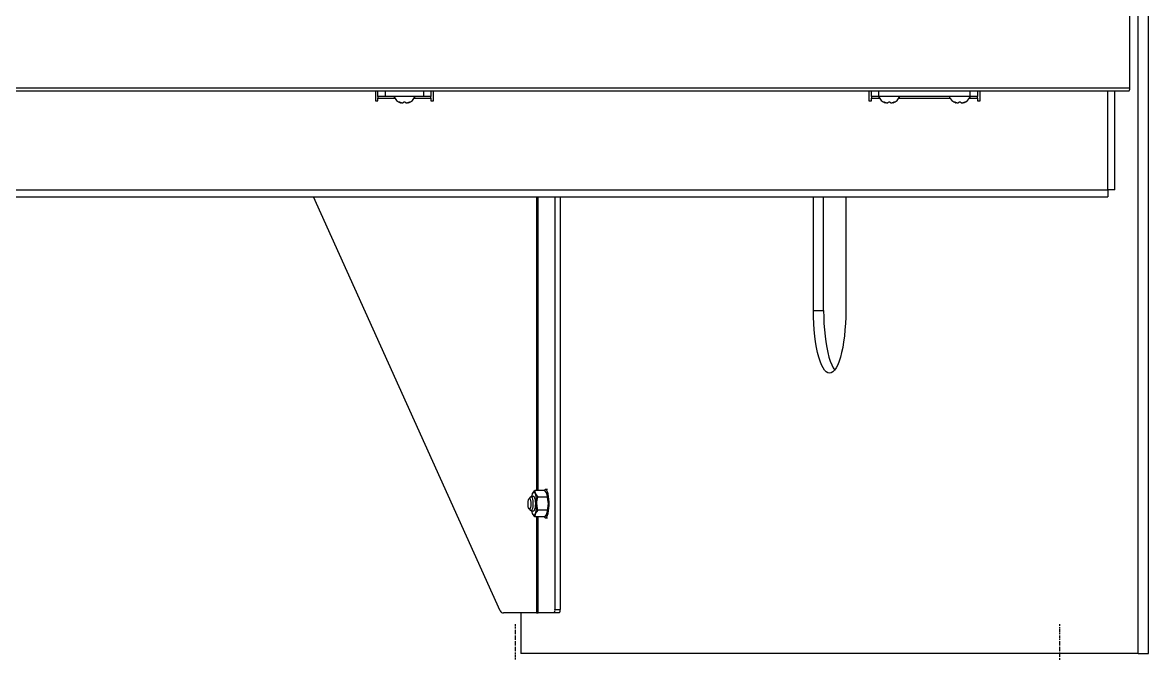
# Model space of a CAD drawing. Header units: millimetres. Extents: x 11758 to 17968, y 3782 to 8272.
# Drawn here: x 15571 to 16209, y 6715 to 7073 of the extents above; entities that cross this region are included whole.
import ezdxf

# ---------------------------------------------------------------- set-up
doc = ezdxf.new("R2010")
doc.units = ezdxf.units.MM
doc.header["$LTSCALE"] = 0.1
doc.linetypes.add('DashDot', pattern=[15, 9, -3, 0, -3])

msp = doc.modelspace()

# ---------------------------------------------------------------- linework, layer by layer
for p, q in [((16198.71, 7036.25), (16198.71, 7102.25)), ((16203.47, 6715.25), (16203.47, 7104.25)), ((16209.26, 6715.25), (16209.26, 7104.25)), ((14901.71, 7036.25), (16198.71, 7036.25)), ((16198.18, 7034.25), (14902.25, 7034.25)), ((15770.71, 7034.25), (15770.71, 7028.75)), ((15772.21, 7031.25), (15772.21, 7034.25)), ((15776.21, 7034.25), (15776.21, 7031.25)), ((15798.21, 7031.25), (15798.21, 7034.25)), ((15802.21, 7034.25), (15802.21, 7031.25)), ((15803.71, 7028.75), (15803.71, 7034.25)), ((16050.71, 7034.25), (16050.71, 7028.75)), ((16052.21, 7031.25), (16052.21, 7034.25)), ((16056.21, 7034.25), (16056.21, 7031.25)), ((16108.21, 7031.25), (16108.21, 7034.25)), ((16112.21, 7034.25), (16112.21, 7031.25)), ((16113.71, 7028.75), (16113.71, 7034.25)), ((16186.15, 6978.25), (16186.15, 7034.25)), ((16190.15, 6978.25), (16190.15, 7034.25)), ((15770.71, 7028.75), (15772.21, 7028.75)), ((15776.21, 7031.25), (15772.21, 7031.25)), ((15772.21, 7031.25), (15772.21, 7030.25)), ((15772.21, 7028.75), (15772.21, 7030.25)), ((15772.21, 7030.25), (15781.75, 7030.25)), ((15798.21, 7031.25), (15776.21, 7031.25)), ((15784.59, 7027.77), (15784.59, 7028.09)), ((15784.59, 7027.77), (15784.59, 7028.09)), ((15784.59, 7027.77), (15784.59, 7027.77)), ((15784.96, 7027.57), (15784.96, 7027.95)), ((15785.34, 7027.77), (15785.34, 7027.77)), ((15786.46, 7027.77), (15786.46, 7027.77)), ((15787.96, 7027.77), (15787.96, 7027.77)), ((15789.09, 7027.77), (15789.09, 7027.77)), ((15789.46, 7027.95), (15789.46, 7027.57)), ((15789.84, 7027.77), (15789.84, 7028.09)), ((15789.84, 7027.77), (15789.84, 7028.09)), ((15789.84, 7027.77), (15789.84, 7027.77)), ((15792.68, 7030.25), (15802.21, 7030.25)), ((15802.21, 7031.25), (15798.21, 7031.25)), ((15802.21, 7030.25), (15802.21, 7031.25)), ((15802.21, 7030.25), (15802.21, 7028.75)), ((15802.21, 7028.75), (15803.71, 7028.75)), ((16050.71, 7028.75), (16052.21, 7028.75)), ((16056.21, 7031.25), (16052.21, 7031.25)), ((16052.21, 7031.25), (16052.21, 7030.25)), ((16052.21, 7028.75), (16052.21, 7030.25)), ((16052.21, 7030.25), (16056.75, 7030.25)), ((16108.21, 7031.25), (16056.21, 7031.25)), ((16059.59, 7027.77), (16059.59, 7028.09)), ((16059.59, 7027.77), (16059.59, 7028.09)), ((16059.59, 7027.77), (16059.59, 7027.77)), ((16059.96, 7027.57), (16059.96, 7027.95)), ((16060.34, 7027.77), (16060.34, 7027.77)), ((16061.46, 7027.77), (16061.46, 7027.77)), ((16062.96, 7027.77), (16062.96, 7027.77)), ((16064.09, 7027.77), (16064.09, 7027.77)), ((16064.46, 7027.95), (16064.46, 7027.57)), ((16064.84, 7027.77), (16064.84, 7028.09)), ((16064.84, 7027.77), (16064.84, 7028.09)), ((16064.84, 7027.77), (16064.84, 7027.77)), ((16067.68, 7030.25), (16096.75, 7030.25)), ((16099.59, 7027.77), (16099.59, 7028.09)), ((16099.59, 7027.77), (16099.59, 7028.09)), ((16099.59, 7027.77), (16099.59, 7027.77)), ((16099.96, 7027.57), (16099.96, 7027.95)), ((16100.34, 7027.77), (16100.34, 7027.77)), ((16101.46, 7027.77), (16101.46, 7027.77)), ((16102.96, 7027.77), (16102.96, 7027.77)), ((16104.09, 7027.77), (16104.09, 7027.77)), ((16104.46, 7027.95), (16104.46, 7027.57)), ((16104.84, 7027.77), (16104.84, 7028.09)), ((16104.84, 7027.77), (16104.84, 7028.09)), ((16104.84, 7027.77), (16104.84, 7027.77)), ((16107.68, 7030.25), (16112.21, 7030.25)), ((16112.21, 7031.25), (16108.21, 7031.25)), ((16112.21, 7030.25), (16112.21, 7031.25)), ((16112.21, 7030.25), (16112.21, 7028.75)), ((16112.21, 7028.75), (16113.71, 7028.75)), ((14914.27, 6978.25), (16186.15, 6978.25)), ((16190.15, 6978.25), (16186.15, 6978.25)), ((16186.15, 6978.25), (16186.15, 6974.25)), ((14914.27, 6974.25), (16186.15, 6974.25)), ((15841.54, 6739.43), (15735.6, 6974.25)), ((15862.07, 6974.25), (15862.07, 6807.76)), ((15863.04, 6807.76), (15863.04, 6974.25)), ((15872.59, 6974.25), (15872.59, 6740.25)), ((15875.49, 6974.25), (15875.49, 6740.25)), ((16019.19, 6909.75), (16019.19, 6974.25)), ((16024.98, 6909.75), (16024.98, 6974.25)), ((16037.56, 6974.25), (16037.56, 6909.75)), ((16019.19, 6909.75), (16024.98, 6909.75)), ((15858.8, 6804.1), (15857.9, 6803.14)), ((15860.62, 6804.25), (15859.08, 6804.25)), ((15861.18, 6807.76), (15861.46, 6805.88)), ((15866.63, 6807.76), (15861.18, 6807.76)), ((15868.31, 6804), (15862.87, 6804)), ((15866.63, 6807.76), (15868.03, 6805.88)), ((15868.36, 6808.25), (15867.19, 6808.25)), ((15857.9, 6797.36), (15858.8, 6796.4)), ((15859.08, 6796.25), (15860.62, 6796.25)), ((15862.87, 6796.5), (15861.46, 6794.62)), ((15868.31, 6796.5), (15862.87, 6796.5)), ((15868.31, 6796.5), (15868.03, 6794.62)), ((15861.18, 6792.74), (15859.78, 6794.62)), ((15866.63, 6792.74), (15861.18, 6792.74)), ((15862.07, 6792.74), (15862.07, 6738.25)), ((15863.04, 6738.25), (15863.04, 6792.74)), ((15867.19, 6792.25), (15868.36, 6792.25)), ((15862.07, 6738.25), (15843.36, 6738.25)), ((15853.28, 6738.25), (15853.28, 6715.25)), ((15862.07, 6738.25), (15863.04, 6738.25)), ((15872.08, 6738.25), (15863.04, 6738.25)), ((15874.97, 6738.25), (15872.08, 6738.25)), ((15872.59, 6740.25), (15875.49, 6740.25)), ((16203.47, 6715.25), (15853.28, 6715.25)), ((16203.47, 6715.25), (16209.26, 6715.25))]:
    msp.add_line(p, q)
at = {"linetype": 'DashDot', "lineweight": 30}
for p, q in [((15849.97, 6731.87), (15849.97, 6525.73)), ((16158.75, 6731.84), (16158.75, 6525.69))]:
    msp.add_line(p, q, dxfattribs=at)
at = {"flags": 128}
for points in [[(15784.59, 7027.77), (15784.38, 7027.9), (15784.24, 7028.02), (15784.21, 7028.1), (15784.27, 7028.14), (15784.4, 7028.13), (15784.57, 7028.09), (15784.78, 7028.03), (15785.02, 7027.93), (15785.26, 7027.81), (15785.34, 7027.77)], [(15785.34, 7027.77), (15785.57, 7027.67), (15785.84, 7027.59), (15786.07, 7027.57), (15786.25, 7027.58), (15786.38, 7027.63), (15786.45, 7027.71), (15786.46, 7027.77)], [(15786.46, 7027.77), (15786.51, 7027.9), (15786.66, 7028.02), (15786.88, 7028.1), (15787.13, 7028.14), (15787.36, 7028.13), (15787.57, 7028.09), (15787.75, 7028.03), (15787.89, 7027.93), (15787.96, 7027.81), (15787.96, 7027.77)], [(15787.96, 7027.77), (15788, 7027.67), (15788.14, 7027.59), (15788.32, 7027.57), (15788.53, 7027.58), (15788.75, 7027.63), (15788.96, 7027.71), (15789.09, 7027.77)], [(15789.09, 7027.77), (15789.35, 7027.9), (15789.63, 7028.02), (15789.88, 7028.1), (15790.07, 7028.14), (15790.18, 7028.13), (15790.21, 7028.09), (15790.19, 7028.03), (15790.08, 7027.93), (15789.91, 7027.81), (15789.84, 7027.77)], [(15789.84, 7027.77), (15789.64, 7027.67), (15789.51, 7027.59), (15789.46, 7027.57), (15789.47, 7027.57)], [(16059.59, 7027.77), (16059.38, 7027.9), (16059.24, 7028.02), (16059.21, 7028.1), (16059.27, 7028.14), (16059.4, 7028.13), (16059.57, 7028.09), (16059.78, 7028.03), (16060.02, 7027.93), (16060.26, 7027.81), (16060.34, 7027.77)], [(16060.34, 7027.77), (16060.57, 7027.67), (16060.84, 7027.59), (16061.07, 7027.57), (16061.25, 7027.58), (16061.38, 7027.63), (16061.45, 7027.71), (16061.46, 7027.77)], [(16061.46, 7027.77), (16061.51, 7027.9), (16061.66, 7028.02), (16061.88, 7028.1), (16062.13, 7028.14), (16062.36, 7028.13), (16062.57, 7028.09), (16062.75, 7028.03), (16062.89, 7027.93), (16062.96, 7027.81), (16062.96, 7027.77)], [(16062.96, 7027.77), (16063, 7027.67), (16063.14, 7027.59), (16063.32, 7027.57), (16063.53, 7027.58), (16063.75, 7027.63), (16063.96, 7027.71), (16064.09, 7027.77)], [(16064.09, 7027.77), (16064.35, 7027.9), (16064.63, 7028.02), (16064.88, 7028.1), (16065.07, 7028.14), (16065.18, 7028.13), (16065.21, 7028.09), (16065.19, 7028.03), (16065.08, 7027.93), (16064.91, 7027.81), (16064.84, 7027.77)], [(16064.84, 7027.77), (16064.64, 7027.67), (16064.51, 7027.59), (16064.46, 7027.57), (16064.47, 7027.57)], [(16099.59, 7027.77), (16099.38, 7027.9), (16099.24, 7028.02), (16099.21, 7028.1), (16099.27, 7028.14), (16099.4, 7028.13), (16099.57, 7028.09), (16099.78, 7028.03), (16100.02, 7027.93), (16100.26, 7027.81), (16100.34, 7027.77)], [(16100.34, 7027.77), (16100.57, 7027.67), (16100.84, 7027.59), (16101.07, 7027.57), (16101.25, 7027.58), (16101.38, 7027.63), (16101.45, 7027.71), (16101.46, 7027.77)], [(16101.46, 7027.77), (16101.51, 7027.9), (16101.66, 7028.02), (16101.88, 7028.1), (16102.13, 7028.14), (16102.36, 7028.13), (16102.57, 7028.09), (16102.75, 7028.03), (16102.89, 7027.93), (16102.96, 7027.81), (16102.96, 7027.77)], [(16102.96, 7027.77), (16103, 7027.67), (16103.14, 7027.59), (16103.32, 7027.57), (16103.53, 7027.58), (16103.75, 7027.63), (16103.96, 7027.71), (16104.09, 7027.77)], [(16104.09, 7027.77), (16104.35, 7027.9), (16104.63, 7028.02), (16104.88, 7028.1), (16105.07, 7028.14), (16105.18, 7028.13), (16105.21, 7028.09), (16105.19, 7028.03), (16105.08, 7027.93), (16104.91, 7027.81), (16104.84, 7027.77)], [(16104.84, 7027.77), (16104.64, 7027.67), (16104.51, 7027.59), (16104.46, 7027.57), (16104.47, 7027.57)], [(16028.37, 6874.25), (16027.41, 6874.44), (16026.46, 6875.03), (16025.53, 6875.99), (16024.64, 6877.32), (16023.78, 6879.01), (16022.97, 6881.03), (16022.23, 6883.37), (16021.55, 6886), (16020.94, 6888.88), (16020.42, 6892), (16019.98, 6895.31), (16019.64, 6898.78), (16019.39, 6902.37), (16019.24, 6906.04), (16019.19, 6909.75)], [(16024.98, 6909.75), (16025.03, 6906.04), (16025.18, 6902.37), (16025.43, 6898.78), (16025.78, 6895.31), (16026.21, 6892), (16026.74, 6888.88), (16027.34, 6886), (16028.02, 6883.37), (16028.77, 6881.03), (16029.58, 6879.01), (16030.43, 6877.32), (16031.27, 6876.06)], [(16037.56, 6909.75), (16037.51, 6906.04), (16037.36, 6902.37), (16037.11, 6898.78), (16036.77, 6895.31), (16036.33, 6892), (16035.81, 6888.88), (16035.2, 6886), (16034.52, 6883.37), (16033.77, 6881.03), (16032.97, 6879.01), (16032.11, 6877.32), (16031.21, 6875.99), (16030.28, 6875.03), (16029.33, 6874.44), (16028.37, 6874.25)], [(15858.66, 6798.13), (15858.44, 6797.53), (15858.18, 6797.26), (15857.91, 6797.35), (15857.67, 6797.79), (15857.48, 6798.53), (15857.36, 6799.47), (15857.34, 6800.51), (15857.41, 6801.52), (15857.56, 6802.37), (15857.78, 6802.97), (15858.04, 6803.24), (15858.31, 6803.15), (15858.56, 6802.71), (15858.75, 6801.97), (15858.86, 6801.03), (15858.88, 6799.99), (15858.82, 6798.98), (15858.66, 6798.13)], [(15858.8, 6804.1), (15859.04, 6804.25), (15859.35, 6804.11), (15859.63, 6803.64), (15859.86, 6802.86), (15860.03, 6801.85), (15860.11, 6800.7), (15860.09, 6799.51), (15859.99, 6798.38), (15859.81, 6797.42)], [(15859.78, 6805.88), (15859.84, 6806.01), (15861.18, 6807.76)], [(15859.78, 6805.88), (15859.98, 6806.25), (15860.19, 6806.53), (15860.4, 6806.69), (15860.62, 6806.75), (15860.84, 6806.69), (15861.06, 6806.53), (15861.27, 6806.25), (15861.46, 6805.88)], [(15861.66, 6800.25), (15861.61, 6801.43), (15861.48, 6802.5), (15861.27, 6803.38), (15861, 6803.97), (15860.7, 6804.24), (15860.62, 6804.25)], [(15861.46, 6805.88), (15861.53, 6805.75), (15862.87, 6804)], [(15862.31, 6800.25), (15862.35, 6801.27), (15862.87, 6804)], [(15866.47, 6792.74), (15866.64, 6792.54), (15867.08, 6792.26), (15867.53, 6792.36), (15867.96, 6792.82), (15868.35, 6793.63), (15868.69, 6794.75), (15868.97, 6796.13), (15869.15, 6797.7), (15869.25, 6799.38), (15869.25, 6801.11), (15869.15, 6802.8), (15868.97, 6804.37), (15868.69, 6805.75), (15868.35, 6806.87), (15867.96, 6807.68), (15867.53, 6808.14), (15867.08, 6808.24), (15866.64, 6807.96), (15866.49, 6807.78)], [(15868.03, 6805.88), (15868.09, 6805.75), (15868.31, 6804)], [(15868.87, 6800.25), (15868.83, 6801.27), (15868.31, 6804)], [(15859.81, 6797.42), (15859.56, 6796.71), (15859.27, 6796.32), (15858.96, 6796.27), (15858.8, 6796.4)], [(15860.62, 6796.25), (15860.7, 6796.26), (15861, 6796.53), (15861.27, 6797.12), (15861.48, 6798), (15861.61, 6799.07), (15861.66, 6800.25)], [(15862.87, 6796.5), (15862.63, 6797.45), (15862.31, 6800.25)], [(15868.31, 6796.5), (15868.55, 6797.45), (15868.87, 6800.25)], [(15861.46, 6794.62), (15861.27, 6794.24), (15861.06, 6793.97), (15860.84, 6793.81), (15860.62, 6793.75), (15860.4, 6793.81), (15860.19, 6793.97), (15859.98, 6794.24), (15859.78, 6794.62)], [(15861.46, 6794.62), (15861.41, 6794.49), (15861.18, 6792.74)], [(15868.03, 6794.62), (15867.97, 6794.49), (15866.63, 6792.74)]]:
    msp.add_lwpolyline(points, dxfattribs=at)
for centre, radius, start, end in [((15787.63, 7034.04), 7, 203.46499, 247.57144), ((15886.79, 7212.71), 211.3, 241.07466, 241.19), ((15786.79, 7034.04), 7, 292.48639, 336.53501), ((16062.63, 7034.04), 7, 203.46499, 247.57144), ((16161.79, 7212.71), 211.3, 241.07466, 241.19), ((16061.79, 7034.04), 7, 292.48639, 336.53501), ((16102.63, 7034.04), 7, 203.46499, 247.57144), ((16201.79, 7212.71), 211.3, 241.07466, 241.19), ((16101.79, 7034.04), 7, 292.48639, 336.53501), ((15867.14, 6802.8), 7.97, 157.30506, 169.5456), ((15846.88, 6800.82), 15.44, 357.87596, 19.1216), ((15853.45, 6800.82), 15.44, 357.87596, 19.1216), ((15867.14, 6797.7), 7.97, 190.4544, 202.69494), ((15846.88, 6799.68), 15.44, 340.8784, 2.12404), ((15853.45, 6799.68), 15.44, 340.8784, 2.12404), ((15843.36, 6740.25), 2, 204.28146, 270), ((15870.27, 6739.78), 2.37, 319.60931, 11.36905), ((15873.17, 6739.78), 2.37, 319.60931, 11.36905)]:
    msp.add_arc(centre, radius, start, end)
msp.add_ellipse((16198.18, 7036.25), major_axis=(0, 2), ratio=0.267949, start_param=3.141593, end_param=4.712389)

doc.saveas('drawing.dxf')
